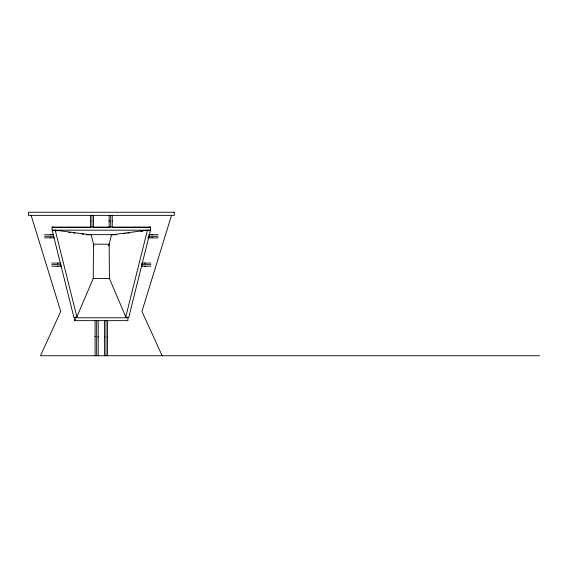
<?xml version="1.0" encoding="UTF-8"?>
<svg xmlns="http://www.w3.org/2000/svg" width="568" height="568" viewBox="0 0 568 568"><rect width="100%" height="100%" fill="white"/><g stroke="black" fill="none" stroke-linecap="round" stroke-linejoin="round"><path stroke-width="0.85" d="M108.729 245.88L111.484 234.84L147.446 230.161L150.364 230.892L128.688 317.618L125.762 316.887L109.326 278.284M125.762 316.887L147.446 230.161M171.515 215.371L141.929 311.434L162.157 355.745M74.727 320.65L74.727 317.768L127.928 317.768L127.928 320.65L74.727 320.65L75.409 319.046M93.926 245.88L91.164 234.84L55.21 230.161L52.284 230.892L73.968 317.618L76.886 316.887L93.329 278.284M147.907 227.413L150.541 227.072L150.541 230.189L147.907 230.53M116.333 234.641L86.315 234.641M123.355 233.725L125.109 233.498M127.736 233.157L129.49 232.93M140.892 231.446L142.646 231.219M57.375 230.871L52.114 230.189L52.114 227.072L150.541 227.072M54.031 227.42L90.411 227.42L90.411 215.371M148.624 227.42L112.244 227.42L112.244 215.371M52.114 230.189L150.541 230.189M44.595 234.733L53.633 234.733L53.633 237.85M86.684 234.733L88.423 234.733M114.225 234.733L115.964 234.733M158.06 234.733L149.015 234.733L149.015 237.85M44.588 236.288L53.633 236.288M149.015 236.288L158.067 236.288M44.595 237.85L54.152 237.85M147.673 237.85L158.06 237.85M51.766 263.083L60.726 263.083L60.726 266.2M150.882 263.083L141.929 263.083L141.929 266.2M51.759 264.645L60.726 264.645M141.929 264.645L150.889 264.645M51.766 266.2L61.308 266.2M141.347 266.2L150.882 266.2M539.6 355.745L40.498 355.745L60.726 311.434L31.141 215.371M52.114 227.072L54.741 227.413M68.778 232.355L70.531 232.582M73.158 232.93L74.912 233.157M81.927 234.066L83.681 234.3M55.21 230.161L76.886 316.887M110.682 215.371L110.682 227.072M109.127 215.371L109.127 227.42L93.528 227.42L93.528 215.371M107.565 320.331L107.565 355.738M106.003 320.65L106.003 355.738M104.448 320.331L104.448 355.738M98.207 320.331L98.207 355.738M96.645 320.65L96.645 355.738M95.09 320.331L95.09 355.738M91.966 215.371L91.966 227.072M50.843 237.85A1.562 1.562 0 0 1 50.275 237.736M50.275 234.84A1.562 1.562 0 0 1 50.843 234.733M58.078 266.2A1.562 1.562 0 0 1 57.51 266.094M57.368 263.261A1.562 1.562 0 0 1 58.078 263.083M152.38 237.736A1.562 1.562 0 0 1 151.805 237.85M151.805 234.733A1.562 1.562 0 0 1 152.38 234.84M145.145 266.094A1.562 1.562 0 0 1 144.57 266.2M144.57 263.083A1.562 1.562 0 0 1 145.287 263.261M98.207 336.27A1.562 1.562 0 0 1 97.952 337.122M95.147 336.696A1.562 1.562 0 0 1 95.09 336.27M107.565 336.27A1.562 1.562 0 0 1 107.111 337.371M104.796 337.25A1.562 1.562 0 0 1 104.448 336.27M109.127 221.399A1.562 1.562 0 0 1 109.347 220.597M112.18 220.945A1.562 1.562 0 0 1 112.244 221.399M90.411 221.399A1.562 1.562 0 0 1 90.596 220.661M93.436 220.874A1.562 1.562 0 0 1 93.528 221.399M93.507 244.197L93.223 278.533L109.425 278.533L109.148 244.197L93.507 244.197M174.248 212.254L28.4 212.254L28.4 215.371L174.248 215.371L174.248 212.254"/></g></svg>
